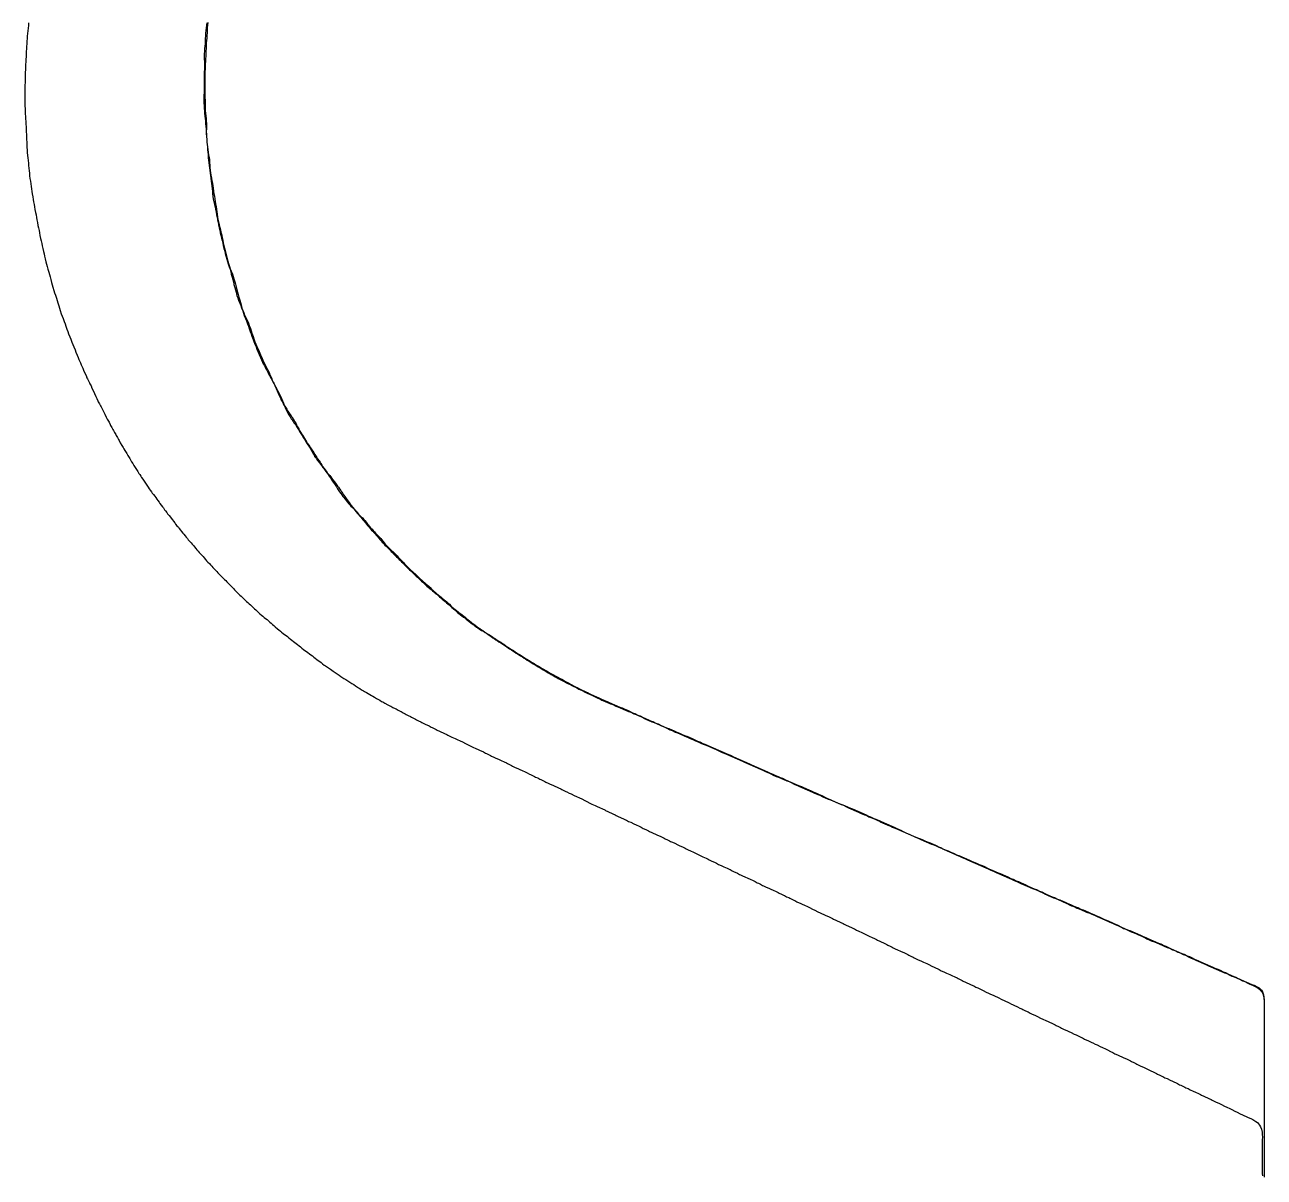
# Model space of a CAD drawing. Header units: millimetres. Extents: x 1.9 to 6, y -16.7 to 0.
# Drawn here: x 3.752 to 5.997, y -16.728 to -14.639 of the extents above; entities that cross this region are included whole.
import ezdxf

# ---------------------------------------------------------------- set-up
doc = ezdxf.new("R2010")
doc.units = ezdxf.units.MM
doc.header["$MEASUREMENT"] = 0
for name, color, linetype in [('Actual_1', 7, 'Continuous'), ('Actual_2', 7, 'Continuous'), ('Actual_3', 7, 'Continuous')]:
    doc.layers.add(name, color=color, linetype=linetype)

msp = doc.modelspace()

# ---------------------------------------------------------------- linework, layer by layer
at = {"layer": 'Actual_1'}
msp.add_lwpolyline([(4.083, -14.6348), (4.0826, -14.6394), (4.0823, -14.6441), (4.0821, -14.6488), (4.0818, -14.6535), (4.0815, -14.6581), (4.0812, -14.6628), (4.0809, -14.6675), (4.0805, -14.6722), (4.0803, -14.6769), (4.0801, -14.6818), (4.0799, -14.6865), (4.0797, -14.6912), (4.0795, -14.6959), (4.0792, -14.7005), (4.0789, -14.7052), (4.0787, -14.7099), (4.0785, -14.7146), (4.0782, -14.7193), (4.078, -14.7239), (4.0778, -14.7287), (4.0777, -14.7334), (4.0777, -14.7381), (4.0777, -14.7428), (4.0777, -14.7474), (4.0776, -14.7521), (4.0776, -14.7569), (4.0776, -14.7616), (4.0778, -14.7663), (4.078, -14.771), (4.0782, -14.7757), (4.0783, -14.7803), (4.0784, -14.785), (4.0785, -14.7897), (4.0787, -14.7944), (4.079, -14.7991), (4.0794, -14.8042), (4.08, -14.8088), (4.0804, -14.8134), (4.0807, -14.818), (4.0807, -14.8226), (4.0806, -14.8272), (4.0805, -14.8319), (4.0805, -14.8367), (4.0807, -14.8415), (4.0812, -14.8463), (4.0817, -14.8509), (4.0823, -14.8556), (4.0828, -14.8602), (4.0834, -14.8648), (4.0839, -14.8695), (4.0847, -14.8746), (4.0854, -14.8792), (4.086, -14.8839), (4.0864, -14.8885), (4.0868, -14.8931), (4.0871, -14.8977), (4.0874, -14.9024), (4.0878, -14.9071), (4.0884, -14.9117), (4.0896, -14.9171), (4.0906, -14.9216), (4.0915, -14.9261), (4.0922, -14.9306), (4.0928, -14.9352), (4.0935, -14.9404), (4.0943, -14.945), (4.0951, -14.9497), (4.0959, -14.9543), (4.0966, -14.9589), (4.0974, -14.9634), (4.0983, -14.9686), (4.0991, -14.9731), (4.0996, -14.9777), (4.1002, -14.9824), (4.1008, -14.9871), (4.1015, -14.9917), (4.1024, -14.9962), (4.1038, -15.0016), (4.1049, -15.0061), (4.106, -15.0105), (4.107, -15.015), (4.1084, -15.0204), (4.1095, -15.0248), (4.1104, -15.0294), (4.1113, -15.0339), (4.1124, -15.0393), (4.1136, -15.0437), (4.1146, -15.0482), (4.1156, -15.0527), (4.1171, -15.0583), (4.1185, -15.0626), (4.1196, -15.067), (4.1208, -15.0714), (4.1225, -15.0769), (4.124, -15.0813), (4.1254, -15.0855), (4.1278, -15.0911), (4.1293, -15.0952), (4.1306, -15.0994), (4.1324, -15.1049), (4.1335, -15.1092), (4.1345, -15.1137), (4.1358, -15.1191), (4.1371, -15.1236), (4.1383, -15.128), (4.1394, -15.1324), (4.1411, -15.1379), (4.1424, -15.1423), (4.1436, -15.1467), (4.1451, -15.1522), (4.1467, -15.1566), (4.1482, -15.1608), (4.1498, -15.1649), (4.1525, -15.1705), (4.1543, -15.1743), (4.1569, -15.1799), (4.1583, -15.184), (4.1603, -15.1895), (4.1617, -15.1938), (4.163, -15.1981), (4.1652, -15.2036), (4.1667, -15.2078), (4.1686, -15.2135), (4.1705, -15.2176), (4.172, -15.2217), (4.1739, -15.2256), (4.1763, -15.2313), (4.1787, -15.2369), (4.1805, -15.2409), (4.1828, -15.2465), (4.1847, -15.2504), (4.1864, -15.2545), (4.1893, -15.26), (4.1911, -15.2638), (4.1941, -15.2693), (4.1958, -15.2732), (4.1984, -15.2787), (4.2001, -15.2828), (4.2019, -15.2867), (4.2027, -15.2884), (4.2045, -15.2923), (4.2066, -15.296), (4.2076, -15.2979), (4.2096, -15.3015), (4.2127, -15.307), (4.2144, -15.3108), (4.2169, -15.3163), (4.2184, -15.3204), (4.2201, -15.3245), (4.2209, -15.3262), (4.2229, -15.3301), (4.225, -15.3337), (4.2262, -15.3357), (4.2283, -15.3391), (4.232, -15.3445), (4.2342, -15.3477), (4.2357, -15.3498), (4.2378, -15.3532), (4.2411, -15.3586), (4.243, -15.3623), (4.2438, -15.3642), (4.246, -15.3678), (4.2479, -15.3715), (4.2489, -15.3735), (4.2511, -15.377), (4.2532, -15.3805), (4.2545, -15.3825), (4.2565, -15.386), (4.2599, -15.3915), (4.262, -15.3949), (4.2633, -15.397), (4.2655, -15.4004), (4.2679, -15.4035), (4.2693, -15.4057), (4.2714, -15.409), (4.2728, -15.4111), (4.275, -15.4144), (4.2773, -15.4177), (4.2785, -15.4198), (4.2806, -15.4232), (4.282, -15.4254), (4.2843, -15.4286), (4.2866, -15.4317), (4.2879, -15.4339), (4.29, -15.4373), (4.2913, -15.4394), (4.2936, -15.4427), (4.2959, -15.4458), (4.2975, -15.4481), (4.2997, -15.451), (4.3017, -15.4532), (4.304, -15.456), (4.3058, -15.4583), (4.3081, -15.4612), (4.3095, -15.4636), (4.312, -15.4664), (4.3143, -15.4695), (4.3159, -15.4717), (4.3181, -15.4749), (4.3197, -15.4771), (4.3219, -15.4801), (4.3244, -15.4831), (4.3257, -15.4854), (4.3278, -15.4887), (4.3293, -15.4908), (4.3315, -15.4941), (4.3353, -15.4994), (4.3376, -15.5025), (4.3392, -15.5047), (4.3414, -15.5078), (4.3431, -15.51), (4.3455, -15.5129), (4.3497, -15.5181), (4.3521, -15.5207), (4.3541, -15.5231), (4.3565, -15.5257), (4.3586, -15.528), (4.361, -15.5305), (4.3633, -15.5328), (4.3656, -15.5353), (4.3677, -15.5376), (4.3699, -15.5404), (4.3718, -15.5426), (4.3741, -15.5455), (4.3758, -15.5478), (4.3782, -15.5506), (4.3808, -15.5533), (4.3826, -15.5557), (4.385, -15.5581), (4.3872, -15.5605), (4.3897, -15.5627), (4.392, -15.5652), (4.3945, -15.5674), (4.3965, -15.5699), (4.3988, -15.5726), (4.4006, -15.5749), (4.4029, -15.5778), (4.4048, -15.5801), (4.4072, -15.5828), (4.4094, -15.5852), (4.4118, -15.5876), (4.4143, -15.5899), (4.4166, -15.5922), (4.4191, -15.5944), (4.4214, -15.5968), (4.4237, -15.5991), (4.426, -15.6016), (4.4283, -15.6039), (4.4306, -15.6063), (4.4329, -15.6086), (4.4353, -15.6111), (4.4375, -15.6134), (4.4398, -15.6159), (4.442, -15.6183), (4.4444, -15.6207), (4.4467, -15.6231), (4.4491, -15.6254), (4.4517, -15.6278), (4.454, -15.6299), (4.4567, -15.6322), (4.459, -15.6342), (4.4616, -15.6365), (4.4639, -15.6387), (4.4664, -15.641), (4.4687, -15.6434), (4.4712, -15.6457), (4.4735, -15.6478), (4.4762, -15.6502), (4.4785, -15.6521), (4.4811, -15.6545), (4.4836, -15.6564), (4.486, -15.6589), (4.4883, -15.6616), (4.4909, -15.6634), (4.4933, -15.666), (4.4958, -15.6679), (4.4984, -15.6703), (4.5008, -15.6723), (4.5035, -15.6747), (4.5058, -15.6766), (4.5087, -15.6789), (4.5109, -15.6808), (4.5137, -15.6831), (4.5161, -15.685), (4.5187, -15.6874), (4.5212, -15.6893), (4.5236, -15.6918), (4.526, -15.6945), (4.5285, -15.6963), (4.5312, -15.6987), (4.5336, -15.7005), (4.5366, -15.7028), (4.5388, -15.7045), (4.5419, -15.7067), (4.5441, -15.7085), (4.5469, -15.7109), (4.5494, -15.7125), (4.552, -15.7151), (4.5547, -15.7176), (4.5571, -15.7193), (4.5601, -15.7216), (4.5623, -15.7233), (4.5654, -15.7255), (4.5677, -15.7271), (4.5707, -15.7294), (4.5737, -15.7318), (4.576, -15.7333), (4.5792, -15.7355), (4.5813, -15.737), (4.5846, -15.7392), (4.59, -15.7428), (4.5935, -15.7448), (4.5956, -15.7461), (4.5989, -15.7483), (4.6021, -15.7505), (4.6043, -15.7519), (4.6075, -15.754), (4.6119, -15.7564), (4.6141, -15.758), (4.6173, -15.7601), (4.6195, -15.7616), (4.6226, -15.7639), (4.6258, -15.7663), (4.628, -15.7676), (4.6314, -15.7697), (4.6335, -15.7709), (4.6368, -15.7732), (4.6401, -15.7753), (4.6422, -15.7767), (4.6456, -15.7788), (4.6478, -15.78), (4.651, -15.7823), (4.6544, -15.7845), (4.6565, -15.7858), (4.6599, -15.7879), (4.6653, -15.7913), (4.6688, -15.7934), (4.6709, -15.7946), (4.6743, -15.7968), (4.6778, -15.7989), (4.6798, -15.8001), (4.6834, -15.8021), (4.6889, -15.8054), (4.6925, -15.8073), (4.6945, -15.8084), (4.6979, -15.8106), (4.7015, -15.8126), (4.7035, -15.8138), (4.7071, -15.8158), (4.7106, -15.8179), (4.7126, -15.819), (4.7163, -15.8209), (4.7218, -15.8239), (4.7256, -15.8258), (4.7311, -15.8289), (4.7347, -15.8308), (4.7367, -15.8319), (4.7402, -15.834), (4.7439, -15.836), (4.7458, -15.837), (4.7496, -15.8389), (4.7534, -15.8408), (4.7552, -15.8416), (4.759, -15.8435), (4.7629, -15.8453), (4.7646, -15.8462), (4.7684, -15.8481), (4.7723, -15.85), (4.7741, -15.8508), (4.7779, -15.8526), (4.7819, -15.8543), (4.7875, -15.8569), (4.7915, -15.8585), (4.7954, -15.8604), (4.801, -15.8628), (4.8049, -15.8647), (4.8066, -15.8655), (4.8105, -15.8673), (4.8145, -15.8691), (4.8201, -15.8716), (4.8242, -15.8732), (4.8298, -15.8756), (4.8338, -15.8772), (4.8378, -15.8789), (4.8434, -15.8814), (4.8473, -15.8832), (4.8529, -15.8857), (4.8569, -15.8874), (4.8625, -15.89), (4.8664, -15.8917), (4.872, -15.8943), (4.876, -15.896), (4.8816, -15.8985), (4.8856, -15.9002), (4.8896, -15.9019), (4.8952, -15.9045), (4.8991, -15.9062), (4.9047, -15.9089), (4.9088, -15.9105), (4.9144, -15.9129), (4.9185, -15.9144), (4.9241, -15.9168), (4.928, -15.9186), (4.932, -15.9202), (4.9376, -15.9228), (4.9417, -15.9244), (4.9472, -15.9269), (4.9513, -15.9285), (4.9552, -15.9302), (4.9608, -15.9328), (4.9647, -15.9345), (4.9704, -15.9371), (4.9744, -15.9387), (4.98, -15.9413), (4.984, -15.9429), (4.9879, -15.9448), (4.9935, -15.9472), (4.9991, -15.9496), (5.0031, -15.9514), (5.0088, -15.9537), (5.0127, -15.9556), (5.0168, -15.9571), (5.0224, -15.9596), (5.0264, -15.9613), (5.0303, -15.963), (5.0359, -15.9656), (5.0398, -15.9674), (5.0454, -15.97), (5.0494, -15.9717), (5.055, -15.9742), (5.0591, -15.9759), (5.0646, -15.9784), (5.0686, -15.9801), (5.0725, -15.9819), (5.0781, -15.9844), (5.0821, -15.9861), (5.0877, -15.9887), (5.0917, -15.9904), (5.0973, -15.993), (5.1012, -15.9947), (5.1068, -15.9974), (5.1108, -15.999), (5.1164, -16.0014), (5.1205, -16.0031), (5.1245, -16.0047), (5.13, -16.0073), (5.134, -16.009), (5.1396, -16.0116), (5.1436, -16.0133), (5.1492, -16.0158), (5.1532, -16.0175), (5.1588, -16.0198), (5.1628, -16.0216), (5.1668, -16.0232), (5.1724, -16.0258), (5.1764, -16.0274), (5.1802, -16.0293), (5.1859, -16.0318), (5.1899, -16.0336), (5.1955, -16.0361), (5.1994, -16.0378), (5.2011, -16.0386), (5.205, -16.0405), (5.2089, -16.0422), (5.2106, -16.043), (5.2145, -16.0449), (5.2185, -16.0466), (5.2241, -16.0491), (5.2282, -16.0507), (5.2338, -16.053), (5.2378, -16.0546), (5.242, -16.0562), (5.2475, -16.0586), (5.2516, -16.0602), (5.2555, -16.062), (5.2611, -16.0644), (5.2651, -16.0662), (5.2707, -16.0687), (5.2763, -16.0711), (5.2802, -16.073), (5.2842, -16.0747), (5.2898, -16.0773), (5.2938, -16.0789), (5.2994, -16.0813), (5.3034, -16.083), (5.3074, -16.0848), (5.313, -16.0873), (5.317, -16.089), (5.3226, -16.0915), (5.3266, -16.0932), (5.3304, -16.095), (5.3361, -16.0975), (5.3399, -16.0994), (5.3416, -16.1003), (5.3455, -16.1021), (5.3494, -16.104), (5.3511, -16.1048), (5.355, -16.1066), (5.359, -16.1083), (5.3646, -16.1108), (5.3688, -16.1123), (5.3744, -16.1146), (5.3785, -16.1162), (5.3825, -16.1178), (5.3881, -16.1202), (5.3922, -16.1218), (5.3977, -16.1243), (5.4017, -16.1259), (5.4056, -16.1278), (5.4073, -16.1286), (5.4112, -16.1303), (5.4151, -16.1322), (5.4208, -16.1347), (5.4248, -16.1364), (5.4304, -16.1389), (5.4344, -16.1405), (5.44, -16.1431), (5.444, -16.1447), (5.4479, -16.1465), (5.4536, -16.1489), (5.4576, -16.1507), (5.4632, -16.1531), (5.4672, -16.1547), (5.4728, -16.1572), (5.4769, -16.1588), (5.4808, -16.1606), (5.4864, -16.163), (5.4904, -16.1647), (5.4959, -16.1673), (5.4998, -16.1691), (5.5016, -16.1699), (5.5054, -16.1717), (5.5095, -16.1734), (5.5151, -16.1759), (5.5191, -16.1775), (5.5231, -16.1793), (5.5287, -16.1817), (5.5326, -16.1834), (5.5382, -16.186), (5.5422, -16.1877), (5.5478, -16.1903), (5.5518, -16.1919), (5.5558, -16.1938), (5.5614, -16.1961), (5.5653, -16.1979), (5.567, -16.1987), (5.5709, -16.2005), (5.5748, -16.2023), (5.5804, -16.2049), (5.5845, -16.2065), (5.59, -16.209), (5.5941, -16.2107), (5.5996, -16.2133), (5.6036, -16.215), (5.6075, -16.2168), (5.6132, -16.2192), (5.6171, -16.2209), (5.6228, -16.2235), (5.6268, -16.2251), (5.6324, -16.2276), (5.6364, -16.2292), (5.6404, -16.231), (5.646, -16.2333), (5.65, -16.235), (5.6556, -16.2375), (5.6597, -16.2391), (5.6652, -16.2417), (5.6693, -16.2433), (5.6732, -16.2451), (5.6788, -16.2475), (5.6827, -16.2493), (5.6884, -16.2518), (5.6924, -16.2535), (5.698, -16.256), (5.702, -16.2576), (5.7076, -16.2603), (5.7115, -16.2619), (5.7155, -16.2638), (5.7211, -16.2662), (5.7251, -16.2679), (5.7306, -16.2705), (5.7345, -16.2723), (5.7363, -16.2731), (5.7401, -16.275), (5.7441, -16.2767), (5.7497, -16.2793), (5.7538, -16.2808), (5.7578, -16.2826), (5.7634, -16.2848), (5.7674, -16.2865), (5.773, -16.2891), (5.777, -16.2907), (5.7826, -16.2933), (5.7866, -16.2949), (5.7905, -16.2968), (5.7962, -16.2992), (5.8002, -16.3009), (5.8058, -16.3033), (5.8099, -16.3049), (5.8154, -16.3075), (5.8193, -16.3092), (5.8248, -16.312), (5.8288, -16.3137), (5.8327, -16.3157), (5.8384, -16.318), (5.8425, -16.3197), (5.8481, -16.3221), (5.8521, -16.3237), (5.8577, -16.3262), (5.8617, -16.3278), (5.8656, -16.3297), (5.8712, -16.3322), (5.875, -16.3341), (5.8768, -16.3349), (5.8807, -16.3366), (5.8847, -16.3383), (5.8903, -16.3409), (5.8943, -16.3425), (5.8999, -16.3451), (5.9039, -16.3467), (5.9078, -16.3486), (5.9135, -16.3509), (5.9175, -16.3526), (5.923, -16.3552), (5.927, -16.3569), (5.9326, -16.3595), (5.9366, -16.3612), (5.9422, -16.3637), (5.9461, -16.3654), (5.9499, -16.3674), (5.9517, -16.3681), (5.9556, -16.3698), (5.9596, -16.3717), (5.9653, -16.3741), (5.9693, -16.3757), (5.9749, -16.3782), (5.9789, -16.3798), (5.9844, -16.3825), (5.9879, -16.3844), (5.9901, -16.3861), (5.9923, -16.3884), (5.9942, -16.3918), (5.9961, -16.3971), (5.9968, -16.4015), (5.9971, -16.406), (5.9972, -16.4107), (5.9972, -16.4154), (5.9971, -16.4201), (5.9971, -16.4248), (5.9971, -16.4295), (5.9971, -16.4341), (5.9971, -16.4388), (5.9971, -16.4435), (5.9971, -16.4483), (5.9971, -16.453), (5.9971, -16.4576), (5.9971, -16.4623), (5.9971, -16.467), (5.9971, -16.4717), (5.9971, -16.4764), (5.9971, -16.4811), (5.9971, -16.4858), (5.9971, -16.4905), (5.9971, -16.4952), (5.9971, -16.4999), (5.9971, -16.5046), (5.997, -16.5093), (5.997, -16.514), (5.997, -16.5187), (5.997, -16.5234), (5.997, -16.5281), (5.997, -16.5328), (5.997, -16.5375), (5.997, -16.5422), (5.9971, -16.5469), (5.9971, -16.5515), (5.9971, -16.5562), (5.9971, -16.5609), (5.997, -16.5656), (5.997, -16.5703), (5.997, -16.575), (5.997, -16.5797), (5.997, -16.5844), (5.997, -16.5891), (5.9971, -16.5938), (5.9971, -16.5985), (5.9971, -16.6032), (5.9971, -16.6079), (5.9971, -16.6126), (5.9971, -16.6173), (5.9971, -16.622), (5.9971, -16.6267), (5.9971, -16.6314), (5.9971, -16.6361), (5.9971, -16.6408), (5.9971, -16.6455), (5.997, -16.6502), (5.997, -16.6549), (5.997, -16.6595), (5.997, -16.6642), (5.9969, -16.6689), (5.9969, -16.6736), (5.9969, -16.6783), (5.9969, -16.683), (5.997, -16.6878), (5.997, -16.6924), (5.997, -16.6971), (5.997, -16.7018), (5.997, -16.7065), (5.997, -16.7112), (5.9969, -16.7159), (5.9969, -16.7206), (5.9969, -16.7253)], dxfattribs=at)
at = {"layer": 'Actual_2'}
msp.add_lwpolyline([(3.7585, -14.6355), (3.7581, -14.6402), (3.7576, -14.6448), (3.7571, -14.6499), (3.7566, -14.6546), (3.7561, -14.6592), (3.7557, -14.6639), (3.7553, -14.6685), (3.755, -14.6732), (3.7547, -14.6779), (3.7545, -14.6826), (3.7543, -14.6873), (3.7541, -14.692), (3.7538, -14.6967), (3.7536, -14.7013), (3.7534, -14.706), (3.7531, -14.7107), (3.7528, -14.7154), (3.7526, -14.7203), (3.7524, -14.7249), (3.7523, -14.7296), (3.7522, -14.7343), (3.7521, -14.739), (3.752, -14.7437), (3.7519, -14.7484), (3.7518, -14.7531), (3.7517, -14.7578), (3.7516, -14.7625), (3.7516, -14.7672), (3.7516, -14.7718), (3.7517, -14.7765), (3.7518, -14.7812), (3.7519, -14.7861), (3.7521, -14.7907), (3.7523, -14.7954), (3.7525, -14.8001), (3.7528, -14.8048), (3.753, -14.8095), (3.7533, -14.8142), (3.7536, -14.8189), (3.7538, -14.8236), (3.754, -14.8283), (3.7542, -14.8329), (3.7544, -14.8376), (3.7546, -14.8423), (3.7548, -14.847), (3.755, -14.8517), (3.7552, -14.8564), (3.7555, -14.8611), (3.7558, -14.8657), (3.7561, -14.8704), (3.7565, -14.8755), (3.757, -14.8801), (3.7576, -14.8848), (3.7581, -14.8894), (3.7586, -14.8941), (3.759, -14.8987), (3.7595, -14.9034), (3.7599, -14.908), (3.7604, -14.9127), (3.761, -14.9173), (3.7618, -14.9225), (3.7626, -14.9271), (3.7633, -14.9317), (3.7639, -14.9363), (3.7645, -14.9409), (3.7652, -14.9455), (3.766, -14.9508), (3.7669, -14.9553), (3.7676, -14.96), (3.7684, -14.9646), (3.7691, -14.9691), (3.7699, -14.9737), (3.7709, -14.979), (3.7719, -14.9836), (3.7727, -14.9881), (3.7735, -14.9926), (3.7744, -14.9972), (3.7754, -15.0026), (3.7765, -15.0071), (3.7774, -15.0116), (3.7783, -15.0161), (3.7791, -15.0207), (3.7802, -15.0261), (3.7813, -15.0305), (3.7823, -15.0351), (3.7832, -15.0396), (3.7842, -15.0441), (3.7856, -15.0495), (3.7866, -15.0539), (3.7876, -15.0584), (3.7886, -15.0629), (3.7899, -15.0683), (3.7912, -15.0728), (3.7923, -15.0772), (3.7934, -15.0816), (3.795, -15.0871), (3.7963, -15.0915), (3.7974, -15.0959), (3.7985, -15.1003), (3.8, -15.1058), (3.8012, -15.1102), (3.8024, -15.1146), (3.8042, -15.1202), (3.8057, -15.1244), (3.807, -15.1287), (3.8089, -15.1343), (3.8103, -15.1385), (3.8115, -15.1428), (3.8131, -15.1484), (3.8146, -15.1527), (3.8159, -15.157), (3.8177, -15.1627), (3.8195, -15.1668), (3.8209, -15.171), (3.823, -15.1766), (3.8246, -15.1807), (3.826, -15.1849), (3.828, -15.1905), (3.8295, -15.1947), (3.831, -15.1989), (3.8333, -15.2045), (3.8348, -15.2086), (3.8371, -15.2142), (3.8388, -15.2183), (3.8403, -15.2224), (3.8427, -15.228), (3.8442, -15.2321), (3.8465, -15.2377), (3.8482, -15.2417), (3.8498, -15.2458), (3.8523, -15.2514), (3.854, -15.2554), (3.8566, -15.261), (3.8582, -15.265), (3.8599, -15.269), (3.8625, -15.2746), (3.8642, -15.2785), (3.865, -15.2803), (3.867, -15.2841), (3.8688, -15.288), (3.8695, -15.2897), (3.8716, -15.2935), (3.8733, -15.2974), (3.8759, -15.303), (3.8776, -15.307), (3.8803, -15.3126), (3.882, -15.3165), (3.884, -15.3203), (3.8848, -15.3221), (3.8867, -15.3259), (3.8888, -15.3295), (3.8897, -15.3314), (3.8916, -15.3352), (3.8946, -15.3407), (3.8964, -15.3445), (3.8993, -15.35), (3.9011, -15.3539), (3.9042, -15.3594), (3.9061, -15.3631), (3.9071, -15.3651), (3.9093, -15.3686), (3.9112, -15.3723), (3.9123, -15.3742), (3.9143, -15.3778), (3.9163, -15.3815), (3.9173, -15.3834), (3.9193, -15.387), (3.9214, -15.3907), (3.9224, -15.3926), (3.9244, -15.3963), (3.9277, -15.4017), (3.9298, -15.4053), (3.931, -15.4073), (3.9331, -15.4107), (3.9353, -15.4141), (3.9365, -15.4161), (3.9385, -15.4197), (3.9418, -15.4251), (3.9438, -15.4288), (3.9449, -15.4308), (3.9471, -15.4342), (3.9492, -15.4377), (3.9505, -15.4397), (3.9526, -15.4432), (3.9562, -15.4486), (3.9583, -15.4519), (3.9598, -15.454), (3.962, -15.4572), (3.9633, -15.4595), (3.9657, -15.4626), (3.9679, -15.4659), (3.9693, -15.468), (3.9714, -15.4713), (3.975, -15.4767), (3.9772, -15.48), (3.9788, -15.4821), (3.9809, -15.4853), (3.9825, -15.4876), (3.9849, -15.4905), (3.9873, -15.4934), (3.9889, -15.4958), (3.9911, -15.4988), (3.9928, -15.501), (3.995, -15.5041), (3.9965, -15.5063), (3.9989, -15.5094), (4.0012, -15.5124), (4.0027, -15.5146), (4.0049, -15.5178), (4.0065, -15.52), (4.0088, -15.523), (4.0103, -15.5255), (4.0129, -15.5282), (4.0153, -15.5311), (4.0169, -15.5334), (4.0192, -15.5364), (4.021, -15.5386), (4.0232, -15.5416), (4.0249, -15.5439), (4.0273, -15.5468), (4.0299, -15.5495), (4.0313, -15.5519), (4.0336, -15.5549), (4.0354, -15.5572), (4.0377, -15.5601), (4.0396, -15.5623), (4.0419, -15.5651), (4.0438, -15.5675), (4.0462, -15.5702), (4.0479, -15.5727), (4.0505, -15.5752), (4.053, -15.5778), (4.0548, -15.5802), (4.0572, -15.5829), (4.0591, -15.5852), (4.0614, -15.588), (4.0635, -15.5903), (4.0657, -15.593), (4.0678, -15.5953), (4.0701, -15.598), (4.0721, -15.6003), (4.0745, -15.6029), (4.0765, -15.6053), (4.079, -15.6078), (4.0809, -15.6103), (4.0835, -15.6127), (4.0861, -15.615), (4.088, -15.6175), (4.0905, -15.62), (4.0925, -15.6224), (4.0949, -15.6249), (4.097, -15.6273), (4.0994, -15.6298), (4.1016, -15.6321), (4.104, -15.6346), (4.1062, -15.6369), (4.1086, -15.6394), (4.1109, -15.6417), (4.1132, -15.6441), (4.1156, -15.6464), (4.1179, -15.6488), (4.1203, -15.6511), (4.1226, -15.6535), (4.1249, -15.6558), (4.1272, -15.6583), (4.1295, -15.6606), (4.1318, -15.663), (4.1342, -15.6653), (4.1365, -15.6677), (4.1389, -15.6701), (4.1412, -15.6724), (4.1437, -15.6747), (4.146, -15.677), (4.1485, -15.6793), (4.1508, -15.6815), (4.1534, -15.6839), (4.1557, -15.686), (4.1582, -15.6884), (4.1606, -15.6905), (4.1631, -15.6929), (4.1656, -15.695), (4.1679, -15.6975), (4.1704, -15.6995), (4.1727, -15.702), (4.1753, -15.7039), (4.1776, -15.7065), (4.1803, -15.709), (4.1827, -15.7108), (4.1856, -15.7131), (4.1879, -15.7149), (4.1907, -15.7171), (4.193, -15.7191), (4.1957, -15.7214), (4.1981, -15.7235), (4.2006, -15.7259), (4.203, -15.7279), (4.2054, -15.7304), (4.2095, -15.7336), (4.2119, -15.7354), (4.2147, -15.7378), (4.217, -15.7396), (4.22, -15.7419), (4.2222, -15.7437), (4.2252, -15.7459), (4.2275, -15.7476), (4.2303, -15.75), (4.2331, -15.7525), (4.2355, -15.7541), (4.2383, -15.7564), (4.2406, -15.7583), (4.2435, -15.7606), (4.2457, -15.7624), (4.2486, -15.7647), (4.251, -15.7664), (4.2538, -15.7688), (4.2566, -15.7713), (4.259, -15.7728), (4.262, -15.7751), (4.2642, -15.7768), (4.2673, -15.779), (4.2696, -15.7806), (4.2726, -15.7829), (4.2755, -15.7853), (4.2778, -15.7869), (4.2808, -15.7891), (4.283, -15.7909), (4.2861, -15.7931), (4.2883, -15.7947), (4.2913, -15.7971), (4.2943, -15.7995), (4.2966, -15.801), (4.2998, -15.8031), (4.302, -15.8046), (4.3052, -15.8068), (4.3105, -15.8105), (4.3137, -15.8127), (4.3159, -15.8143), (4.3191, -15.8165), (4.3213, -15.8179), (4.3244, -15.8202), (4.3278, -15.8224), (4.3299, -15.8238), (4.3333, -15.8258), (4.3387, -15.8293), (4.3421, -15.8314), (4.3442, -15.8327), (4.3475, -15.8349), (4.3507, -15.8373), (4.3529, -15.8385), (4.3563, -15.8406), (4.3584, -15.8419), (4.3618, -15.844), (4.3654, -15.8462), (4.3673, -15.8473), (4.371, -15.8493), (4.3765, -15.8525), (4.38, -15.8545), (4.382, -15.8556), (4.3855, -15.8578), (4.389, -15.8598), (4.391, -15.861), (4.3946, -15.863), (4.3981, -15.8652), (4.4001, -15.8663), (4.4038, -15.8682), (4.4093, -15.8713), (4.4131, -15.8732), (4.415, -15.874), (4.4186, -15.8762), (4.4224, -15.878), (4.4243, -15.8789), (4.4279, -15.881), (4.4317, -15.8829), (4.4336, -15.8838), (4.4372, -15.8859), (4.441, -15.8878), (4.4428, -15.8888), (4.4465, -15.8907), (4.4503, -15.8926), (4.4521, -15.8936), (4.4559, -15.8956), (4.4596, -15.8975), (4.4614, -15.8985), (4.4652, -15.9004), (4.4689, -15.9024), (4.4707, -15.9033), (4.4745, -15.9052), (4.4783, -15.9072), (4.4801, -15.908), (4.484, -15.9098), (4.4878, -15.9117), (4.4896, -15.9125), (4.4934, -15.9144), (4.4972, -15.9162), (4.499, -15.9172), (4.5028, -15.919), (4.5066, -15.9209), (4.5084, -15.9218), (4.5122, -15.9237), (4.516, -15.9255), (4.5178, -15.9264), (4.5217, -15.9283), (4.5256, -15.93), (4.5312, -15.9326), (4.5352, -15.9343), (4.5407, -15.937), (4.5446, -15.9388), (4.5501, -15.9417), (4.5539, -15.9435), (4.5595, -15.9464), (4.5634, -15.9481), (4.569, -15.9508), (4.573, -15.9525), (4.5768, -15.9544), (4.5786, -15.9551), (4.5825, -15.9569), (4.5863, -15.9588), (4.5881, -15.9596), (4.5919, -15.9615), (4.5956, -15.9635), (4.5974, -15.9644), (4.6012, -15.9662), (4.6051, -15.9682), (4.6068, -15.969), (4.6108, -15.9707), (4.6147, -15.9725), (4.6203, -15.9751), (4.6241, -15.9769), (4.6259, -15.9777), (4.6297, -15.9797), (4.6335, -15.9815), (4.6353, -15.9824), (4.6391, -15.9844), (4.643, -15.9862), (4.6447, -15.9869), (4.6486, -15.9889), (4.6526, -15.9906), (4.6581, -15.9932), (4.6621, -15.9949), (4.6658, -15.9969), (4.6676, -15.9977), (4.6715, -15.9994), (4.6752, -16.0015), (4.677, -16.0023), (4.6809, -16.0041), (4.6846, -16.0061), (4.6864, -16.007), (4.6903, -16.0088), (4.6941, -16.0107), (4.6959, -16.0115), (4.6998, -16.0132), (4.7037, -16.015), (4.7054, -16.0158), (4.7093, -16.0176), (4.7132, -16.0194), (4.7149, -16.0203), (4.7187, -16.0222), (4.7226, -16.024), (4.7244, -16.0249), (4.7282, -16.0268), (4.7321, -16.0286), (4.7338, -16.0294), (4.7377, -16.0313), (4.7416, -16.033), (4.7472, -16.0357), (4.7511, -16.0374), (4.7567, -16.0402), (4.7606, -16.0419), (4.7661, -16.0447), (4.7699, -16.0465), (4.7755, -16.0495), (4.7793, -16.0513), (4.7849, -16.054), (4.7889, -16.0557), (4.7928, -16.0577), (4.7984, -16.0601), (4.8023, -16.0619), (4.804, -16.0628), (4.8078, -16.0646), (4.8117, -16.0665), (4.8134, -16.0673), (4.8173, -16.0692), (4.8212, -16.071), (4.8229, -16.0718), (4.8268, -16.0737), (4.8307, -16.0754), (4.8324, -16.0762), (4.8363, -16.0782), (4.8402, -16.0799), (4.8419, -16.0807), (4.8457, -16.0827), (4.8496, -16.0844), (4.8552, -16.0872), (4.8591, -16.0889), (4.8647, -16.0916), (4.8686, -16.0934), (4.8723, -16.0955), (4.8741, -16.0962), (4.878, -16.098), (4.8818, -16.1), (4.8836, -16.1008), (4.8875, -16.1026), (4.8913, -16.1045), (4.8931, -16.1053), (4.897, -16.107), (4.9008, -16.1089), (4.9026, -16.1097), (4.9064, -16.1115), (4.9102, -16.1134), (4.912, -16.1143), (4.9158, -16.1162), (4.9197, -16.118), (4.9214, -16.1189), (4.9253, -16.1207), (4.9292, -16.1225), (4.9348, -16.1252), (4.9387, -16.1269), (4.9405, -16.1276), (4.9443, -16.1296), (4.9482, -16.1314), (4.95, -16.1322), (4.9537, -16.1342), (4.9576, -16.136), (4.9631, -16.1388), (4.967, -16.1406), (4.9726, -16.1434), (4.9766, -16.145), (4.9804, -16.147), (4.9861, -16.1494), (4.9898, -16.1514), (4.9916, -16.1522), (4.9954, -16.1541), (4.9992, -16.1561), (5.001, -16.1569), (5.0049, -16.1587), (5.0087, -16.1606), (5.0105, -16.1614), (5.0144, -16.1632), (5.0184, -16.1649), (5.024, -16.1675), (5.0278, -16.1692), (5.0296, -16.1701), (5.0334, -16.1721), (5.0371, -16.1739), (5.039, -16.1749), (5.0427, -16.1769), (5.0465, -16.1788), (5.0483, -16.1797), (5.0521, -16.1816), (5.0561, -16.1833), (5.0617, -16.1859), (5.0657, -16.1875), (5.0712, -16.1901), (5.0751, -16.1919), (5.0788, -16.1939), (5.0807, -16.1948), (5.0845, -16.1966), (5.0882, -16.1987), (5.09, -16.1995), (5.0939, -16.2013), (5.0977, -16.2032), (5.0995, -16.204), (5.1035, -16.2057), (5.1074, -16.2075), (5.113, -16.2101), (5.1168, -16.2119), (5.1186, -16.2127), (5.1224, -16.2146), (5.1263, -16.2164), (5.128, -16.2173), (5.1319, -16.2192), (5.1357, -16.221), (5.1375, -16.2219), (5.1413, -16.2238), (5.1452, -16.2256), (5.1469, -16.2264), (5.1507, -16.2283), (5.1547, -16.2301), (5.1565, -16.2308), (5.1602, -16.2328), (5.1642, -16.2345), (5.1697, -16.2373), (5.1736, -16.2391), (5.1791, -16.2419), (5.183, -16.2437), (5.1886, -16.2465), (5.1925, -16.2482), (5.1964, -16.2501), (5.1981, -16.2508), (5.202, -16.2526), (5.2059, -16.2545), (5.2076, -16.2553), (5.2115, -16.2571), (5.2153, -16.259), (5.2171, -16.2599), (5.2209, -16.2617), (5.2247, -16.2636), (5.2265, -16.2645), (5.2304, -16.2663), (5.2342, -16.2681), (5.236, -16.2689), (5.2398, -16.2707), (5.2438, -16.2725), (5.2455, -16.2732), (5.2494, -16.2752), (5.2532, -16.2769), (5.2551, -16.2777), (5.2588, -16.2797), (5.2626, -16.2815), (5.2682, -16.2843), (5.2721, -16.2861), (5.2777, -16.2889), (5.2815, -16.2907), (5.2871, -16.2935), (5.2911, -16.2952), (5.2949, -16.2971), (5.2966, -16.2978), (5.3006, -16.2996), (5.3044, -16.3015), (5.3061, -16.3024), (5.3099, -16.3042), (5.3137, -16.3061), (5.3155, -16.3071), (5.3193, -16.3089), (5.3232, -16.3109), (5.3249, -16.3117), (5.3288, -16.3135), (5.3328, -16.3153), (5.3384, -16.3178), (5.3423, -16.3195), (5.3441, -16.3203), (5.3479, -16.3222), (5.3517, -16.3241), (5.3535, -16.325), (5.3572, -16.327), (5.361, -16.3288), (5.3628, -16.3298), (5.3666, -16.3317), (5.3705, -16.3335), (5.3722, -16.3343), (5.3761, -16.3362), (5.3801, -16.3379), (5.3857, -16.3405), (5.3896, -16.3422), (5.3951, -16.3451), (5.399, -16.3469), (5.4027, -16.3489), (5.4045, -16.3497), (5.4084, -16.3515), (5.4121, -16.3535), (5.414, -16.3543), (5.4179, -16.356), (5.4218, -16.3579), (5.4275, -16.3604), (5.4314, -16.3621), (5.4369, -16.3648), (5.4408, -16.3666), (5.4426, -16.3675), (5.4463, -16.3694), (5.4502, -16.3713), (5.4519, -16.3722), (5.4558, -16.374), (5.4597, -16.3758), (5.4614, -16.3766), (5.4653, -16.3785), (5.4692, -16.3802), (5.471, -16.3809), (5.4748, -16.383), (5.4786, -16.3847), (5.4842, -16.3876), (5.488, -16.3894), (5.4936, -16.3922), (5.4975, -16.3939), (5.5013, -16.3959), (5.5031, -16.3966), (5.5071, -16.3983), (5.5109, -16.4003), (5.5126, -16.401), (5.5165, -16.4028), (5.5204, -16.4047), (5.5221, -16.4055), (5.5259, -16.4073), (5.5298, -16.4092), (5.5315, -16.4101), (5.5354, -16.4119), (5.5393, -16.4138), (5.541, -16.4146), (5.5449, -16.4164), (5.5488, -16.4182), (5.5505, -16.4191), (5.5543, -16.421), (5.5582, -16.4228), (5.56, -16.4236), (5.5638, -16.4255), (5.5677, -16.4273), (5.5695, -16.4281), (5.5733, -16.4301), (5.5771, -16.4319), (5.5789, -16.4327), (5.5827, -16.4347), (5.5866, -16.4364), (5.5921, -16.4392), (5.5961, -16.441), (5.6016, -16.4437), (5.6056, -16.4454), (5.6094, -16.4474), (5.6111, -16.4481), (5.615, -16.4499), (5.6188, -16.4518), (5.6206, -16.4527), (5.6244, -16.4545), (5.6281, -16.4566), (5.6299, -16.4575), (5.6338, -16.4593), (5.6376, -16.4612), (5.6394, -16.462), (5.6433, -16.4638), (5.6472, -16.4656), (5.6528, -16.4682), (5.6568, -16.4699), (5.6624, -16.4725), (5.6662, -16.4743), (5.6681, -16.4752), (5.6718, -16.4772), (5.6756, -16.479), (5.6774, -16.4799), (5.6812, -16.4818), (5.6851, -16.4836), (5.6868, -16.4844), (5.6907, -16.4863), (5.6946, -16.488), (5.7002, -16.4908), (5.7041, -16.4925), (5.7096, -16.4953), (5.7135, -16.4971), (5.719, -16.5), (5.7229, -16.5018), (5.7267, -16.5038), (5.7285, -16.5046), (5.7324, -16.5063), (5.7362, -16.5082), (5.738, -16.509), (5.7419, -16.5107), (5.7458, -16.5125), (5.7475, -16.5133), (5.7514, -16.5151), (5.7552, -16.5169), (5.757, -16.5178), (5.7608, -16.5198), (5.7645, -16.5217), (5.7664, -16.5226), (5.7701, -16.5245), (5.774, -16.5264), (5.7757, -16.5273), (5.7796, -16.5291), (5.7836, -16.5308), (5.7892, -16.5335), (5.7931, -16.5352), (5.7949, -16.536), (5.7986, -16.5381), (5.8024, -16.5399), (5.8042, -16.5407), (5.808, -16.5428), (5.8118, -16.5445), (5.8136, -16.5453), (5.8174, -16.5473), (5.8214, -16.549), (5.827, -16.5517), (5.8309, -16.5534), (5.8347, -16.5553), (5.8365, -16.5561), (5.8403, -16.5579), (5.844, -16.56), (5.8459, -16.5608), (5.8497, -16.5626), (5.8535, -16.5646), (5.8553, -16.5654), (5.8592, -16.5672), (5.8631, -16.5691), (5.8687, -16.5716), (5.8727, -16.5733), (5.8782, -16.576), (5.8821, -16.5778), (5.8839, -16.5787), (5.8876, -16.5806), (5.8914, -16.5825), (5.8932, -16.5834), (5.897, -16.5853), (5.9009, -16.5871), (5.9027, -16.5879), (5.9065, -16.5898), (5.9104, -16.5916), (5.9122, -16.5923), (5.916, -16.5943), (5.92, -16.596), (5.9255, -16.5987), (5.9294, -16.6005), (5.9349, -16.6034), (5.9388, -16.6052), (5.9443, -16.6081), (5.9482, -16.6099), (5.9538, -16.6126), (5.9577, -16.6144), (5.9615, -16.6163), (5.9633, -16.6171), (5.9672, -16.6188), (5.9711, -16.6207), (5.9728, -16.6215), (5.9766, -16.6233), (5.9801, -16.6254), (5.9821, -16.6267), (5.985, -16.6288), (5.9871, -16.6312), (5.9888, -16.6333), (5.9906, -16.6366), (5.9921, -16.6407), (5.9933, -16.646), (5.9937, -16.6504), (5.9939, -16.655), (5.9938, -16.6597), (5.9938, -16.6644), (5.9937, -16.6691), (5.9937, -16.6738), (5.9937, -16.6785), (5.9937, -16.6832), (5.9937, -16.6879), (5.9937, -16.6926), (5.9937, -16.6973), (5.9937, -16.702), (5.9937, -16.7067), (5.9937, -16.7114), (5.9937, -16.7161), (5.9938, -16.7208), (5.9939, -16.7255)], dxfattribs=at)
at = {"layer": 'Actual_3'}
msp.add_lwpolyline([(4.0814, -14.635), (4.0807, -14.6396), (4.08, -14.6448), (4.0794, -14.6494), (4.0791, -14.6541), (4.0788, -14.6588), (4.0787, -14.6635), (4.0785, -14.6681), (4.0782, -14.6728), (4.0778, -14.6774), (4.0773, -14.6821), (4.0769, -14.6868), (4.0767, -14.6916), (4.0767, -14.6963), (4.0768, -14.7011), (4.077, -14.7058), (4.0771, -14.7104), (4.0771, -14.7151), (4.077, -14.7197), (4.0767, -14.7244), (4.0765, -14.7291), (4.0765, -14.7339), (4.0765, -14.7386), (4.0766, -14.7433), (4.0767, -14.748), (4.0766, -14.7526), (4.0765, -14.7573), (4.0763, -14.762), (4.0761, -14.7667), (4.0761, -14.7714), (4.0761, -14.7762), (4.0762, -14.7809), (4.0764, -14.7856), (4.0767, -14.7903), (4.0771, -14.795), (4.0775, -14.7997), (4.0779, -14.8044), (4.0784, -14.809), (4.0788, -14.8137), (4.0792, -14.8184), (4.0796, -14.8233), (4.08, -14.828), (4.0804, -14.8326), (4.0806, -14.8373), (4.0809, -14.842), (4.0813, -14.8467), (4.0817, -14.8514), (4.0821, -14.8561), (4.0825, -14.8607), (4.0828, -14.8654), (4.0832, -14.87), (4.0836, -14.8747), (4.0841, -14.8797), (4.0846, -14.8844), (4.0851, -14.889), (4.0855, -14.8937), (4.086, -14.8984), (4.0866, -14.9031), (4.0873, -14.9077), (4.0879, -14.9123), (4.0886, -14.9169), (4.0894, -14.922), (4.09, -14.9266), (4.0905, -14.9313), (4.091, -14.9359), (4.0914, -14.9406), (4.0919, -14.9452), (4.0925, -14.9499), (4.0932, -14.9544), (4.0944, -14.9598), (4.0954, -14.9643), (4.0963, -14.9688), (4.0972, -14.9733), (4.0982, -14.9787), (4.0992, -14.9832), (4.1001, -14.9877), (4.1009, -14.9923), (4.1017, -14.9968), (4.1026, -15.0014), (4.1037, -15.0067), (4.1047, -15.0113), (4.1057, -15.0158), (4.1067, -15.0203), (4.108, -15.0257), (4.1092, -15.0301), (4.1102, -15.0346), (4.1111, -15.0391), (4.1125, -15.0446), (4.1138, -15.049), (4.1149, -15.0534), (4.116, -15.0578), (4.1176, -15.0634), (4.119, -15.0677), (4.1203, -15.0721), (4.1221, -15.0776), (4.1235, -15.0818), (4.1247, -15.0862), (4.1258, -15.0906), (4.1274, -15.096), (4.1285, -15.1004), (4.1295, -15.1049), (4.1306, -15.1093), (4.1321, -15.1148), (4.1332, -15.1192), (4.1343, -15.1237), (4.1359, -15.1293), (4.1375, -15.1336), (4.139, -15.1378), (4.1412, -15.1434), (4.1428, -15.1475), (4.1443, -15.1517), (4.1465, -15.1572), (4.1479, -15.1614), (4.1493, -15.1657), (4.1515, -15.1712), (4.153, -15.1754), (4.1551, -15.181), (4.1567, -15.1851), (4.1581, -15.1893), (4.16, -15.1948), (4.1615, -15.1991), (4.1629, -15.2034), (4.1652, -15.209), (4.1668, -15.2131), (4.169, -15.2187), (4.1708, -15.2227), (4.1723, -15.2268), (4.1747, -15.2323), (4.1762, -15.2365), (4.1784, -15.2422), (4.1803, -15.2462), (4.1821, -15.2501), (4.183, -15.252), (4.1851, -15.2556), (4.187, -15.2594), (4.1879, -15.2612), (4.19, -15.2649), (4.1918, -15.2687), (4.1927, -15.2705), (4.1947, -15.2743), (4.1966, -15.278), (4.1977, -15.2799), (4.1997, -15.2835), (4.2018, -15.2872), (4.2027, -15.289), (4.2045, -15.2928), (4.207, -15.2984), (4.2087, -15.3023), (4.2104, -15.3064), (4.213, -15.312), (4.2148, -15.3159), (4.2156, -15.3178), (4.2178, -15.3214), (4.2197, -15.3252), (4.2205, -15.327), (4.2225, -15.3307), (4.2242, -15.3346), (4.227, -15.3402), (4.2289, -15.344), (4.23, -15.346), (4.2323, -15.3495), (4.2345, -15.3528), (4.2359, -15.3549), (4.238, -15.3582), (4.2393, -15.3605), (4.2418, -15.3636), (4.244, -15.3668), (4.2454, -15.3689), (4.2474, -15.3723), (4.2508, -15.3777), (4.2528, -15.3813), (4.254, -15.3833), (4.2562, -15.3868), (4.2584, -15.3901), (4.2597, -15.3922), (4.2617, -15.3956), (4.2629, -15.3978), (4.2652, -15.4011), (4.2673, -15.4045), (4.2685, -15.4065), (4.2705, -15.4101), (4.2727, -15.4136), (4.2737, -15.4156), (4.2757, -15.4192), (4.2768, -15.4213), (4.2793, -15.4246), (4.2816, -15.4277), (4.2833, -15.4299), (4.2856, -15.4329), (4.2874, -15.4351), (4.2896, -15.4381), (4.291, -15.4404), (4.2934, -15.4434), (4.2957, -15.4465), (4.2972, -15.4487), (4.2994, -15.4518), (4.301, -15.454), (4.3032, -15.4571), (4.3056, -15.4603), (4.3069, -15.4625), (4.309, -15.4658), (4.3106, -15.4679), (4.3128, -15.4711), (4.3163, -15.4765), (4.3183, -15.48), (4.3196, -15.482), (4.3218, -15.4854), (4.3242, -15.4885), (4.3258, -15.4907), (4.328, -15.4937), (4.3299, -15.4959), (4.3322, -15.4988), (4.3341, -15.5011), (4.3364, -15.5039), (4.3384, -15.5063), (4.3408, -15.5089), (4.3426, -15.5114), (4.3452, -15.5138), (4.3478, -15.5163), (4.3496, -15.5188), (4.3519, -15.5215), (4.3538, -15.5238), (4.3561, -15.5266), (4.3582, -15.5288), (4.3605, -15.5316), (4.3625, -15.5338), (4.3648, -15.5365), (4.3667, -15.5388), (4.369, -15.5416), (4.3731, -15.5468), (4.3755, -15.5496), (4.3774, -15.5519), (4.3797, -15.5546), (4.3819, -15.5569), (4.3842, -15.5594), (4.3864, -15.5617), (4.3887, -15.5643), (4.3908, -15.5666), (4.3931, -15.5693), (4.3951, -15.5716), (4.3974, -15.5743), (4.3994, -15.5767), (4.4019, -15.5793), (4.4039, -15.5818), (4.4064, -15.5841), (4.4085, -15.5866), (4.4111, -15.5888), (4.4137, -15.5909), (4.4157, -15.5936), (4.4182, -15.5958), (4.4203, -15.5984), (4.4228, -15.6007), (4.425, -15.6032), (4.4275, -15.6053), (4.4297, -15.6078), (4.4323, -15.6099), (4.4344, -15.6125), (4.437, -15.6147), (4.439, -15.6172), (4.4415, -15.6195), (4.4437, -15.622), (4.4462, -15.6241), (4.4485, -15.6266), (4.451, -15.6285), (4.4534, -15.6311), (4.4556, -15.6336), (4.4582, -15.6357), (4.4605, -15.6382), (4.463, -15.6403), (4.4655, -15.6427), (4.4678, -15.6448), (4.4703, -15.6472), (4.4727, -15.6493), (4.4752, -15.6517), (4.4775, -15.6538), (4.4802, -15.6561), (4.4825, -15.6582), (4.4854, -15.6605), (4.4876, -15.6624), (4.4904, -15.6647), (4.4928, -15.6665), (4.4954, -15.669), (4.4979, -15.6707), (4.5004, -15.6734), (4.503, -15.6758), (4.5054, -15.6776), (4.5081, -15.68), (4.5104, -15.682), (4.5132, -15.6842), (4.5155, -15.6863), (4.5183, -15.6885), (4.5205, -15.6905), (4.5232, -15.6928), (4.5256, -15.6948), (4.5282, -15.6972), (4.5306, -15.6991), (4.5331, -15.7016), (4.5357, -15.7043), (4.5382, -15.706), (4.541, -15.7083), (4.5433, -15.7101), (4.5464, -15.7123), (4.5486, -15.714), (4.5516, -15.7163), (4.554, -15.7178), (4.5568, -15.7203), (4.5596, -15.7227), (4.5619, -15.7244), (4.565, -15.7267), (4.5672, -15.7284), (4.5703, -15.7306), (4.5726, -15.7319), (4.5757, -15.7343), (4.5789, -15.7365), (4.5826, -15.7379), (4.5857, -15.7401), (4.5879, -15.7417), (4.591, -15.7439), (4.5932, -15.7455), (4.5964, -15.7477), (4.5996, -15.7501), (4.6018, -15.7514), (4.6052, -15.7534), (4.6073, -15.7547), (4.6106, -15.757), (4.6139, -15.7592), (4.616, -15.7605), (4.6194, -15.7626), (4.6215, -15.764), (4.6247, -15.7663), (4.628, -15.7686), (4.6301, -15.7699), (4.6335, -15.772), (4.6356, -15.7733), (4.6389, -15.7756), (4.6422, -15.7778), (4.6443, -15.7791), (4.6477, -15.7812), (4.6499, -15.7824), (4.6531, -15.7847), (4.6565, -15.7868), (4.6586, -15.7882), (4.662, -15.7903), (4.6674, -15.7937), (4.671, -15.7958), (4.673, -15.797), (4.6764, -15.7991), (4.6799, -15.8012), (4.6819, -15.8024), (4.6855, -15.8045), (4.6909, -15.8078), (4.6945, -15.8098), (4.6965, -15.811), (4.6999, -15.8132), (4.7035, -15.8152), (4.7054, -15.8164), (4.7091, -15.8184), (4.7126, -15.8206), (4.7146, -15.8216), (4.7183, -15.8235), (4.7238, -15.8265), (4.7276, -15.8284), (4.7295, -15.8292), (4.7331, -15.8314), (4.7369, -15.8332), (4.7388, -15.8341), (4.7425, -15.8362), (4.7463, -15.838), (4.7481, -15.8389), (4.7518, -15.8409), (4.7556, -15.8428), (4.7575, -15.8436), (4.7612, -15.8457), (4.7651, -15.8475), (4.7669, -15.8483), (4.7706, -15.8503), (4.7746, -15.852), (4.7802, -15.8547), (4.7841, -15.8564), (4.7897, -15.8591), (4.7936, -15.8608), (4.7974, -15.8628), (4.7991, -15.8636), (4.8031, -15.8653), (4.8071, -15.8671), (4.8127, -15.8695), (4.8168, -15.8711), (4.8224, -15.8736), (4.8264, -15.8752), (4.8304, -15.8771), (4.836, -15.8793), (4.8401, -15.881), (4.8457, -15.8833), (4.8497, -15.8849), (4.8553, -15.8875), (4.8593, -15.8891), (4.8632, -15.891), (4.8688, -15.8934), (4.8727, -15.8953), (4.8744, -15.8961), (4.8783, -15.8978), (4.8823, -15.8996), (4.8879, -15.9021), (4.892, -15.9037), (4.8975, -15.9062), (4.9015, -15.9079), (4.9054, -15.9098), (4.9111, -15.9122), (4.915, -15.914), (4.9206, -15.9165), (4.9245, -15.9183), (4.9302, -15.9208), (4.9343, -15.9224), (4.9398, -15.9248), (4.9439, -15.9265), (4.9478, -15.9282), (4.9534, -15.9307), (4.9574, -15.9324), (4.963, -15.935), (4.967, -15.9366), (4.9726, -15.9391), (4.9767, -15.9407), (4.9807, -15.9425), (4.9863, -15.9447), (4.9903, -15.9464), (4.9959, -15.9489), (4.9999, -15.9506), (5.0054, -15.9533), (5.0094, -15.9549), (5.015, -15.9576), (5.019, -15.9592), (5.0229, -15.9611), (5.0286, -15.9635), (5.0326, -15.9651), (5.0382, -15.9677), (5.0422, -15.9693), (5.0478, -15.9718), (5.0518, -15.9734), (5.0557, -15.9753), (5.0613, -15.9777), (5.0653, -15.9795), (5.0709, -15.9819), (5.0749, -15.9836), (5.0805, -15.9862), (5.0845, -15.9879), (5.09, -15.9906), (5.0939, -15.9923), (5.0978, -15.9943), (5.0995, -15.995), (5.1034, -15.9968), (5.1073, -15.9987), (5.113, -16.0011), (5.1171, -16.0028), (5.1227, -16.0052), (5.1268, -16.0067), (5.1323, -16.0091), (5.1364, -16.0107), (5.1403, -16.0125), (5.1459, -16.015), (5.1498, -16.0168), (5.1515, -16.0176), (5.1554, -16.0195), (5.1593, -16.0213), (5.1649, -16.0238), (5.169, -16.0255), (5.1746, -16.028), (5.1786, -16.0296), (5.1826, -16.0313), (5.1882, -16.0338), (5.1921, -16.0355), (5.1977, -16.0381), (5.2017, -16.0398), (5.2073, -16.0423), (5.2114, -16.0439), (5.2154, -16.0456), (5.221, -16.0479), (5.2251, -16.0495), (5.2307, -16.052), (5.2347, -16.0536), (5.2402, -16.0562), (5.2442, -16.0579), (5.2481, -16.0598), (5.2538, -16.0623), (5.2577, -16.064), (5.2633, -16.0666), (5.2673, -16.0683), (5.2729, -16.0708), (5.277, -16.0723), (5.281, -16.0742), (5.2866, -16.0764), (5.2905, -16.0782), (5.2922, -16.079), (5.2961, -16.0808), (5.3, -16.0826), (5.3017, -16.0834), (5.3056, -16.0852), (5.3096, -16.0869), (5.3152, -16.0894), (5.3192, -16.091), (5.3231, -16.093), (5.3288, -16.0953), (5.3328, -16.097), (5.3384, -16.0995), (5.3424, -16.1012), (5.348, -16.1037), (5.352, -16.1053), (5.3576, -16.1079), (5.3616, -16.1096), (5.3655, -16.1114), (5.3712, -16.1138), (5.3752, -16.1154), (5.3807, -16.118), (5.3848, -16.1196), (5.3903, -16.1222), (5.3944, -16.1238), (5.3984, -16.1255), (5.4041, -16.1278), (5.408, -16.1295), (5.4136, -16.1321), (5.4175, -16.1338), (5.4231, -16.1364), (5.4272, -16.138), (5.4327, -16.1406), (5.4367, -16.1423), (5.4406, -16.1441), (5.4463, -16.1466), (5.4502, -16.1484), (5.4558, -16.1509), (5.4598, -16.1526), (5.4654, -16.1551), (5.4695, -16.1567), (5.4733, -16.1585), (5.479, -16.1609), (5.483, -16.1627), (5.4886, -16.1652), (5.4926, -16.1668), (5.4982, -16.1694), (5.5021, -16.1711), (5.5077, -16.1737), (5.5117, -16.1754), (5.5156, -16.1773), (5.5213, -16.1796), (5.5253, -16.1813), (5.5309, -16.1838), (5.5349, -16.1854), (5.5405, -16.188), (5.5445, -16.1896), (5.5501, -16.1923), (5.554, -16.194), (5.5578, -16.196), (5.5635, -16.1984), (5.5676, -16.2001), (5.5732, -16.2025), (5.5773, -16.2041), (5.5828, -16.2065), (5.5869, -16.2081), (5.5907, -16.2099), (5.5963, -16.2124), (5.6002, -16.2144), (5.6019, -16.2152), (5.6058, -16.217), (5.6098, -16.2188), (5.6154, -16.2212), (5.6195, -16.2228), (5.6251, -16.2252), (5.6292, -16.2268), (5.6331, -16.2285), (5.6387, -16.231), (5.6425, -16.2329), (5.6443, -16.2338), (5.6481, -16.2356), (5.6521, -16.2373), (5.6577, -16.2398), (5.6618, -16.2414), (5.6674, -16.2439), (5.6715, -16.2455), (5.6755, -16.2471), (5.6811, -16.2494), (5.6852, -16.251), (5.6908, -16.2535), (5.6948, -16.2551), (5.6987, -16.2569), (5.7043, -16.2594), (5.7082, -16.2612), (5.7099, -16.262), (5.7138, -16.2638), (5.7178, -16.2655), (5.7234, -16.2681), (5.7275, -16.2697), (5.733, -16.2722), (5.737, -16.2739), (5.7408, -16.2758), (5.7426, -16.2766), (5.7465, -16.2784), (5.7504, -16.2802), (5.7561, -16.2827), (5.7601, -16.2844), (5.7657, -16.2868), (5.7697, -16.2884), (5.7753, -16.2909), (5.7792, -16.2926), (5.7829, -16.2946), (5.7848, -16.2954), (5.7887, -16.2972), (5.7927, -16.2991), (5.7984, -16.3013), (5.8025, -16.3029), (5.8081, -16.3053), (5.8121, -16.3069), (5.816, -16.3088), (5.8217, -16.3111), (5.8257, -16.3128), (5.8313, -16.3153), (5.8353, -16.317), (5.8409, -16.3195), (5.8449, -16.3211), (5.8504, -16.3238), (5.8544, -16.3254), (5.8582, -16.3273), (5.86, -16.3281), (5.8639, -16.3299), (5.8677, -16.3318), (5.8695, -16.3326), (5.8734, -16.3344), (5.8774, -16.3361), (5.883, -16.3385), (5.8871, -16.3401), (5.8926, -16.3427), (5.8966, -16.3443), (5.9005, -16.3462), (5.9062, -16.3487), (5.9101, -16.3504), (5.9158, -16.3529), (5.9198, -16.3546), (5.9253, -16.3571), (5.9293, -16.3587), (5.9349, -16.3614), (5.9389, -16.363), (5.9429, -16.3648), (5.9485, -16.3672), (5.9525, -16.3689), (5.9581, -16.3715), (5.962, -16.3732), (5.9676, -16.3759), (5.9715, -16.3776), (5.977, -16.3804), (5.9809, -16.3822), (5.9863, -16.3853), (5.9893, -16.3875), (5.9913, -16.3896), (5.9929, -16.3916), (5.9947, -16.3949), (5.9959, -16.399), (5.9967, -16.4036), (5.997, -16.4084), (5.9971, -16.4131), (5.9972, -16.4178), (5.9972, -16.4225), (5.9973, -16.4272), (5.9973, -16.4319), (5.9973, -16.4366), (5.9972, -16.4413), (5.9972, -16.446), (5.9972, -16.4506), (5.9971, -16.4553), (5.9971, -16.4601), (5.9971, -16.4648), (5.9971, -16.4695), (5.9971, -16.4741), (5.9971, -16.4788), (5.9971, -16.4835), (5.9972, -16.4882), (5.9972, -16.4929), (5.9972, -16.4977), (5.9972, -16.5023), (5.9971, -16.507), (5.9971, -16.5117), (5.997, -16.5164), (5.9971, -16.5211), (5.9971, -16.5258), (5.9971, -16.5305), (5.9971, -16.5352), (5.9971, -16.5399), (5.9971, -16.5446), (5.9971, -16.5493), (5.9971, -16.554), (5.997, -16.5587), (5.997, -16.5634), (5.997, -16.5681), (5.997, -16.5728), (5.997, -16.5775), (5.9971, -16.5822), (5.9971, -16.5869), (5.9971, -16.5916), (5.9971, -16.5962), (5.9971, -16.6009), (5.9971, -16.6056), (5.9971, -16.6103), (5.9971, -16.615), (5.9971, -16.6197), (5.997, -16.6244), (5.997, -16.6291), (5.997, -16.6338), (5.997, -16.6385), (5.997, -16.6432), (5.9971, -16.6479), (5.9971, -16.6526), (5.9971, -16.6573), (5.9971, -16.662), (5.9971, -16.6667), (5.997, -16.6714), (5.997, -16.6761), (5.997, -16.6808), (5.997, -16.6855), (5.9971, -16.6902), (5.9971, -16.6948), (5.9971, -16.6996), (5.9971, -16.7043), (5.9971, -16.7089), (5.9971, -16.7137), (5.9971, -16.7184), (5.9971, -16.723), (5.9971, -16.7277)], dxfattribs=at)

doc.saveas('drawing.dxf')
